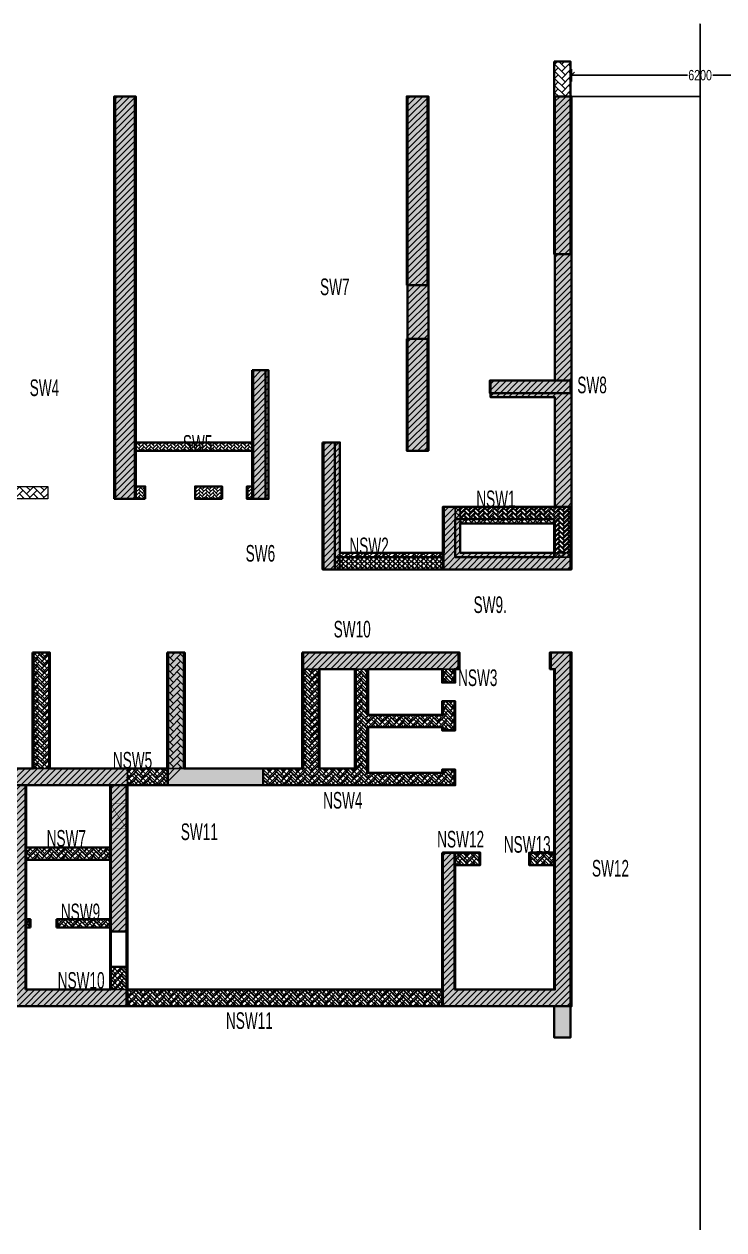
# Model space of a CAD drawing. Header units: millimetres. Extents: x 8 to 196387, y 9 to 58792.
# Drawn here: x 151836 to 168701, y 3698 to 32754 of the extents above; entities that cross this region are included whole.
import ezdxf

# ---------------------------------------------------------------- set-up
doc = ezdxf.new("R2010")
doc.units = ezdxf.units.MM
doc.layers.add('changes', color=7, linetype='Continuous')
doc.layers.add('S-CUTOUT', color=1, linetype='Continuous')
for name, color, linetype, lineweight in [('S-BEAM', 7, 'Continuous', 18), ('S-BEAM-IDEN', 2, 'Continuous', 9), ('S-COL HATCH', 9, 'Continuous', 0), ('S-COLS', 5, 'Continuous', 35)]:
    doc.layers.add(name, color=color, linetype=linetype, lineweight=lineweight)
doc.styles.add('SOBHA', font='swisscl.ttf')
doc.styles.add('Swis721 LtCn BT', font='swisscl.ttf', dxfattribs={"width": 0.9, "height": 233.355162})
doc.dimstyles.new('S-100', dxfattribs={"dimscale": 100, "dimtxt": 2.5, "dimasz": 1.5, "dimexe": 1.5, "dimexo": 1.5, "dimgap": 0.1, "dimtad": 0, "dimdec": 0, "dimrnd": 0.0005, "dimzin": 0, "dimdsep": 46, "dimtxsty": 'SOBHA', "dimblk": 'OBLIQUE', "dimcen": 0.09, "dimclrd": 8, "dimclre": 8, "dimclrt": 6, "dimadec": 0, "dimazin": 0, "dimtfac": 1, "dimtdec": 0, "dimtofl": 0, "dimtmove": 0, "dimatfit": 3, "dimfxl": 1.5, "dimfxlon": 1, "dimtolj": 1, "dimtzin": 0, "dimlwd": -1, "dimlwe": -1, "dimarcsym": 0})
pattern_1 = [(45, (-31699446.87, 20890861.25), (-75.1300955, 75.1300955), [])]
pattern_2 = [(45, (-31794446.86, 20734809.75), (0, 169.7056275), [360, -120]), (135, (-31794362, 20734894.6), (1e-14, 169.7056275), [360, -120])]
pattern_3 = [(45, (-31802317.5, 20729084.55), (0, 169.7056275), [360, -120]), (135, (-31802232.65, 20729169.4), (1e-14, 169.7056275), [360, -120])]
pattern_4 = [(45, (-31802317.5, 20729084.55), (0, 113.13708499), [240, -80]), (135, (-31802260.93, 20729141.12), (9e-15, 113.13708499), [240, -80])]
pattern_5 = [(45, (-31652943.36, 20743897.65), (0, 169.7056275), [360, -120]), (135, (-31652858.51, 20743982.5), (1e-14, 169.7056275), [360, -120])]

# ---------------------------------------------------------------- blocks, each defined once
blk = doc.blocks.new('A$Cd226b1b4')
at = {"layer": 'S-COL HATCH', "transparency": 33554687}
h = blk.add_hatch(dxfattribs=at)
h.set_pattern_fill('ANSI31', color=256, scale=850)
h.set_pattern_definition(pattern_1)
h.paths.add_polyline_path([(12525, 12225), (13025, 12225), (13025, 21925), (12525, 21925)])
h = blk.add_hatch(dxfattribs=at)
h.set_pattern_fill('ANSI31', color=256, scale=850)
h.set_pattern_definition(pattern_1)
h.paths.add_polyline_path([(19575, 13385), (20075, 13385), (20075, 21925), (19575, 21925)])
h = blk.add_hatch(dxfattribs=at)
h.set_pattern_fill('ANSI31', color=256, scale=850)
h.set_pattern_definition(pattern_1)
h.paths.add_polyline_path([(23525, 21925), (23125, 21925), (23125, 15075), (21575, 15075), (21575, 14675), (23125, 14675), (23125, 12035), (23525, 12035)])
h = blk.add_hatch(dxfattribs=at)
h.set_pattern_fill('ANSI31', color=256, scale=850)
h.set_pattern_definition(pattern_1)
h.paths.add_polyline_path([(15825, 12225), (16225, 12225), (16225, 15325), (15825, 15325)])
h = blk.add_hatch(dxfattribs=at)
h.set_pattern_fill('ANSI31', color=256, scale=850)
h.set_pattern_definition(pattern_1)
h.paths.add_polyline_path([(17945, 13585), (17545, 13585), (17545, 10525), (17945, 10525), (17945, 10925)])
h = blk.add_hatch(dxfattribs=at)
h.set_pattern_fill('ANSI31', color=256, scale=850)
h.set_pattern_definition(pattern_1)
h.paths.add_polyline_path([(23525, 10525), (23525, 10925), (23125, 10925), (20845, 10925), (20845, 11635), (20845, 12035), (20445, 12035), (20445, 10925), (20445, 10525)])
h = blk.add_hatch(dxfattribs=at)
h.set_pattern_fill('ANSI31', color=256, scale=850)
h.set_pattern_definition([(45, (-31791544.17, 20890558.58), (-75.1300955, 75.1300955), [])])
h.paths.add_polyline_path([(20845, 11734), (23125, 11734), (23125, 11634), (20845, 11634)])
h = blk.add_hatch(dxfattribs=at)
h.set_pattern_fill('ANSI31', color=256, scale=850)
h.set_pattern_definition([(45, (-31794444.17, 20889749.36), (-75.1300955, 75.1300955), [])])
h.paths.add_polyline_path([(17945, 10925), (20445, 10925), (20445, 10824), (17945, 10824)])
h = blk.add_hatch(dxfattribs=at)
h.set_pattern_fill('ANSI31', color=256, scale=850)
h.set_pattern_definition(pattern_1)
h.paths.add_polyline_path([(12825, 5325), (12825, 5725), (7871, 5725), (7871, 8525), (7471, 8525), (7471, 5325)])
at = {"layer": 'S-COL HATCH'}
h = blk.add_hatch(dxfattribs=at)
h.set_pattern_fill('AR-HBONE', color=256, scale=30)
h.set_pattern_definition(pattern_2)
h.paths.add_polyline_path([(10555, 5725), (10955, 5725), (10955, 8525), (10555, 8525)])
h = blk.add_hatch(dxfattribs=at)
h.set_pattern_fill('AR-HBONE', color=256, scale=30)
h.set_pattern_definition(pattern_2)
h.paths.add_polyline_path([(13805, 8525), (14205, 8525), (14205, 5725), (13805, 5725)])
at = {"layer": 'S-COL HATCH', "transparency": 33554687}
h = blk.add_hatch(dxfattribs=at)
h.set_pattern_fill('ANSI31', color=256, scale=850)
h.set_pattern_definition(pattern_1)
h.paths.add_polyline_path([(17055, 8525), (20825, 8525), (20825, 8125), (17055, 8125)])
h = blk.add_hatch(dxfattribs=at)
h.set_pattern_fill('ANSI31', color=256, scale=850)
h.set_pattern_definition(pattern_1)
h.paths.add_polyline_path([(20725, 3700), (20425, 3700), (20425, 400), (20425, 0), (23125, 0), (23525, 0), (23525, 400), (23525, 400), (23525, 8525), (23025, 8525), (23025, 8125), (23125, 8125), (23125, 400), (23125, 400), (20725, 400), (20725, 400)])
at = {"layer": 'S-COL HATCH'}
h = blk.add_hatch(dxfattribs=at)
h.set_pattern_fill('AR-HBONE', color=256, scale=30)
h.set_pattern_definition(pattern_2)
h.paths.add_polyline_path([(18325, 8125), (18625, 8125), (18625, 7025), (20425, 7025), (20425, 7350), (20725, 7350), (20725, 6648), (20425, 6648), (20425, 6725), (18625, 6725), (18625, 5625), (20425, 5625), (20425, 5703), (20725, 5703), (20725, 5325), (16105, 5325), (16105, 5725), (18325, 5725)])
h = blk.add_hatch(dxfattribs=at)
h.set_pattern_fill('AR-HBONE', color=256, scale=30)
h.set_pattern_definition(pattern_2)
h.paths.add_polyline_path([(17055, 5725), (17455, 5725), (17455, 8125), (17055, 8125)])
h = blk.add_hatch(dxfattribs=at)
h.set_pattern_fill('AR-HBONE', color=256, scale=30)
h.set_pattern_definition(pattern_2)
h.paths.add_polyline_path([(20425, 8125), (20725, 8125), (20725, 7800), (20425, 7800)])
h = blk.add_hatch(dxfattribs=at)
h.set_pattern_fill('AR-HBONE', color=256, scale=30)
h.set_pattern_definition(pattern_2)
h.paths.add_polyline_path([(13805, 5725), (12825, 5725), (12825, 5325), (13805, 5325)])
at = {"layer": 'S-COL HATCH', "transparency": 33554687}
h = blk.add_hatch(dxfattribs=at)
h.set_pattern_fill('ANSI31', color=256, scale=850)
h.set_pattern_definition(pattern_1)
edge = h.paths.add_edge_path()
edge.add_line((13805, 5325), (13805, 5725))
edge.add_line((13805, 5725), (14205, 5725))
h = blk.add_hatch(dxfattribs=at)
h.set_pattern_fill('ANSI31', color=256, scale=850)
h.set_pattern_definition(pattern_1)
h.paths.add_polyline_path([(10385, 5325), (10085, 5325), (10085, 0), (10385, 0), (12825, 0), (12825, 400), (10385, 400), (10385, 2100), (10385, 2100), (10385, 2100)])
h = blk.add_hatch(dxfattribs=at)
h.set_pattern_fill('ANSI31', color=256, scale=850)
h.set_pattern_definition(pattern_1)
h.paths.add_polyline_path([(12825, 5325), (12425, 5325), (12425, 5325), (12425, 3825), (12425, 3825), (12425, 3525), (12425, 1800), (12825, 1800)])
at = {"layer": 'S-COL HATCH'}
h = blk.add_hatch(dxfattribs=at)
h.set_pattern_fill('AR-HBONE', color=256, scale=30)
h.set_pattern_definition(pattern_2)
h.paths.add_polyline_path([(12425, 3825), (10385, 3825), (10385, 3525), (12425, 3525)])
h = blk.add_hatch(dxfattribs=at)
h.set_pattern_fill('AR-HBONE', color=256, scale=30)
h.set_pattern_definition([(45, (-31794446.86, 20682880.75), (0, 169.7056275), [360, -120]), (135, (-31794362, 20682965.6), (1e-14, 169.7056275), [360, -120])])
h.paths.add_polyline_path([(21325, 3400), (21325, 3700), (20725, 3700), (20725, 3400)])
h.paths.add_polyline_path([(23125, 3400), (23125, 3700), (22525, 3700), (22525, 3400)])
h = blk.add_hatch(dxfattribs=at)
h.set_pattern_fill('AR-HBONE', color=256, scale=30)
h.set_pattern_definition(pattern_2)
h.paths.add_polyline_path([(10485, 2100), (10385, 2100), (10385, 1900), (10485, 1900)])
h = blk.add_hatch(dxfattribs=at)
h.set_pattern_fill('AR-HBONE', color=256, scale=30)
h.set_pattern_definition(pattern_2)
h.paths.add_polyline_path([(11135, 2100), (11135, 1900), (12425, 1900), (12425, 2100)])
h = blk.add_hatch(dxfattribs=at)
h.set_pattern_fill('AR-HBONE', color=256, scale=30)
h.set_pattern_definition(pattern_2)
h.paths.add_polyline_path([(12825, 950), (12425, 950), (12425, 400), (12825, 400)])
h = blk.add_hatch(dxfattribs=at)
h.set_pattern_fill('AR-HBONE', color=256, scale=30)
h.set_pattern_definition(pattern_2)
h.paths.add_polyline_path([(12825, 400), (20425, 400), (20425, 0), (12825, 0)])
at = {"layer": 'changes'}
for p, q in [((20845, 11635), (20845, 12035)), ((23125, 12035), (23525, 12035)), ((17945, 10925), (17945, 10525)), ((20445, 10925), (20445, 10525)), ((23125, 10925), (23525, 10925))]:
    blk.add_line(p, q, dxfattribs=at)
at = {"layer": 'changes', "elevation": 0}
for points in [[(13805, 5325), (13805, 5725), (14205, 5725)], [(16105, 5725), (16105, 5325)]]:
    blk.add_lwpolyline(points, dxfattribs=at)
at = {"layer": 'S-COLS'}
for p, q in [((20425, 3700), (20425, 400)), ((20725, 3700), (20725, 400)), ((12425, 1800), (12825, 1800)), ((12425, 950), (12825, 950)), ((20425, 400), (20425, 0))]:
    blk.add_line(p, q, dxfattribs=at)
at = {"layer": 'S-COLS', "elevation": 0}
for points in [[(12525, 12225), (13025, 12225), (13025, 21925), (12525, 21925)], [(19575, 13385), (20075, 13385), (20075, 21925), (19575, 21925)], [(15825, 15325), (16225, 15325), (16225, 12225), (15825, 12225)], [(23125, 11635), (20845, 11635), (20845, 10925), (23125, 10925)], [(17455, 5725), (18325, 5725), (18325, 8125), (17455, 8125)], [(12425, 3825), (10385, 3825), (10385, 3525), (12425, 3525)]]:
    blk.add_lwpolyline(points, close=True, dxfattribs=at)
for points in [[(23525, 10525), (23525, 21925), (23125, 21925), (23125, 15075), (21575, 15075), (21575, 14675), (23125, 14675), (23125, 12035), (20445, 12035), (20445, 10925), (17945, 10925), (17945, 13585), (17545, 13585), (17545, 10525), (23525, 10525)], [(17055, 8525), (20825, 8525), (20825, 8125), (20725, 8125), (20725, 7800), (20425, 7800), (20425, 8125), (19525, 8125), (18625, 8125), (18625, 7025), (20425, 7025), (20425, 7350), (20725, 7350), (20725, 6648), (20425, 6648), (20425, 6725), (18625, 6725), (18625, 5625), (19525, 5625), (20425, 5625), (20425, 5703), (20725, 5703), (20725, 5325), (18625, 5325), (18625, 5325), (7471, 5325)], [(7871, 5725), (10555, 5725), (10555, 8525)], [(10555, 8525), (10955, 8525)], [(10955, 8525), (10955, 5725), (13805, 5725), (13805, 8525)], [(13805, 8525), (14205, 8525)], [(14205, 8525), (14205, 5725), (17055, 5725), (17055, 8525)], [(23525, 400), (23525, 8525), (23025, 8525), (23025, 8125), (23125, 8125), (23125, 400), (20725, 400)], [(10085, 5325), (10085, 0), (10385, 0)], [(10385, 400), (10385, 5325)], [(12425, 5325), (12425, 400)], [(12425, 0), (12825, 0), (12825, 5325)], [(20725, 3400), (21325, 3400), (21325, 3700), (20425, 3700)], [(23125, 3400), (22525, 3400), (22525, 3700), (23125, 3700)], [(10485, 2100), (10385, 2100)], [(10485, 1900), (10485, 2100)], [(11135, 2100), (11135, 1900)], [(12425, 2100), (11135, 2100)], [(10385, 1900), (10485, 1900)], [(11135, 1900), (12425, 1900)], [(12425, 400), (10385, 400)], [(20425, 400), (12825, 400), (12825, 0), (23125, 0)], [(23125, 0), (23125, 0), (23525, 0), (23525, 400)], [(10385, 0), (12425, 0)]]:
    blk.add_lwpolyline(points, dxfattribs=at)
blk = doc.blocks.new('A$Cbe320e20')
at = {"layer": 'S-COL HATCH'}
h = blk.add_hatch(dxfattribs=at)
h.set_pattern_fill('AR-HBONE', color=256, scale=30)
h.set_pattern_definition(pattern_3)
h.paths.add_polyline_path([(15654, 17040), (15254, 17040), (15254, 16206), (15254, 16206), (15654, 16206)])
at = {"layer": 'S-COL HATCH', "transparency": 33554687}
h = blk.add_hatch(color=256, dxfattribs=at)
h.dxf.hatch_style = 1
h.paths.add_polyline_path([(4654, 6500), (5154, 6500), (5154, 16200), (4654, 16200)])
h = blk.add_hatch(color=256, dxfattribs=at)
h.dxf.hatch_style = 1
h.paths.add_polyline_path([(11704, 11650), (12204, 11650), (12204, 16200), (11704, 16200)])
h = blk.add_hatch(color=256, dxfattribs=at)
h.dxf.hatch_style = 1
h.paths.add_polyline_path([(15254, 16206), (15654, 16206), (15654, 12400), (15254, 12400)])
h = blk.add_hatch(color=256, dxfattribs=at)
h.dxf.hatch_style = 1
h.paths.add_polyline_path([(12204, 10360), (11704, 10360), (11704, 7660), (12204, 7660)])
h = blk.add_hatch(color=256, dxfattribs=at)
h.dxf.hatch_style = 1
h.paths.add_polyline_path([(8304, 6500), (8304, 9600), (8004, 9600), (8004, 6500)])
h = blk.add_hatch(color=256, dxfattribs=at)
h.dxf.hatch_style = 1
h.paths.add_polyline_path([(15654, 9350), (13704, 9350), (13704, 9050), (15654, 9050)])
at = {"layer": 'S-COL HATCH'}
h = blk.add_hatch(dxfattribs=at)
h.set_pattern_fill('AR-HBONE', color=256, scale=15)
h.set_pattern_definition([(45, (-31365336.03, 20949949.553), (0, 84.85281374), [180, -60]), (135, (-31365293.6, 20949991.98), (7e-15, 84.85281374), [180, -60])])
h.paths.add_polyline_path([(5154, 7860), (5154, 7660), (8004, 7660), (8004, 7860)])
at = {"layer": 'S-COL HATCH', "transparency": 33554687}
h = blk.add_hatch(color=256, dxfattribs=at)
h.dxf.hatch_style = 1
h.paths.add_polyline_path([(9974, 7860), (9674, 7860), (9674, 4800), (9974, 4800), (9974, 5100)])
at = {"layer": 'S-COL HATCH'}
h = blk.add_hatch(dxfattribs=at)
h.set_pattern_fill('AR-HBONE', color=256, scale=30)
h.set_pattern_definition(pattern_3)
h.paths.add_polyline_path([(2004, 6800), (2004, 6500), (3054, 6500), (3054, 6800)])
h = blk.add_hatch(dxfattribs=at)
h.set_pattern_fill('AR-HBONE', color=256, scale=15)
h.set_pattern_definition([(45, (-31367286.02, 20948789.55), (0, 84.85281374), [180, -60]), (135, (-31367243.596, 20948831.98), (7e-15, 84.85281374), [180, -60])])
h.paths.add_polyline_path([(5154, 6800), (5154, 6500), (5404, 6500), (5404, 6800)])
h = blk.add_hatch(dxfattribs=at)
h.set_pattern_fill('AR-HBONE', color=256, scale=15)
h.set_pattern_definition([(45, (-31365336.03, 20948789.553), (0, 84.85281374), [180, -60]), (135, (-31365293.6, 20948831.98), (7e-15, 84.85281374), [180, -60])])
h.paths.add_polyline_path([(6604, 6800), (6604, 6500), (7254, 6500), (7254, 6800)])
h = blk.add_hatch(dxfattribs=at)
h.set_pattern_fill('AR-HBONE', color=256, scale=15)
h.set_pattern_definition([(45, (-31364586.025, 20948789.55), (0, 84.85281374), [180, -60]), (135, (-31364543.6, 20948831.98), (7e-15, 84.85281374), [180, -60])])
h.paths.add_polyline_path([(7854, 6800), (7854, 6500), (8004, 6500), (8004, 6800)])
at = {"layer": 'S-COL HATCH', "transparency": 33554687}
h = blk.add_hatch(color=256, dxfattribs=at)
h.dxf.hatch_style = 1
h.paths.add_polyline_path([(12574, 6310), (12874, 6310), (12874, 5100), (15654, 5100), (15654, 4800), (12574, 4800)])
at = {"layer": 'S-COL HATCH'}
h = blk.add_hatch(dxfattribs=at)
h.set_pattern_fill('AR-HBONE', color=256, scale=20)
h.set_pattern_definition(pattern_4)
h.paths.add_polyline_path([(15254, 6010), (15254, 5100), (15254, 5100), (15254, 5100), (15654, 5100), (15654, 6310), (12874, 6310), (12874, 6010), (12874, 6010)])
h = blk.add_hatch(dxfattribs=at)
h.set_pattern_fill('AR-HBONE', color=256, scale=20)
h.set_pattern_definition(pattern_4)
h.paths.add_polyline_path([(12574, 5100), (9974, 5100), (9974, 4800), (12574, 4800)])
at = {"layer": 'S-COL HATCH', "transparency": 33554687}
h = blk.add_hatch(color=256, dxfattribs=at)
h.dxf.hatch_style = 1
h.paths.add_polyline_path([(4954, -400), (4954, 0), (0, 0), (0, 2800), (-400, 2800), (-400, -400)])
at = {"layer": 'S-COL HATCH'}
h = blk.add_hatch(dxfattribs=at)
h.set_pattern_fill('AR-HBONE', color=256, scale=30)
h.set_pattern_definition(pattern_3)
h.paths.add_polyline_path([(2684, 0), (3084, 0), (3084, 2800), (2684, 2800)])
at = {"layer": 'S-COL HATCH', "transparency": 33554687}
h = blk.add_hatch(color=256, dxfattribs=at)
h.dxf.hatch_style = 1
h.paths.add_polyline_path([(5934, 2800), (6334, 2800), (6334, 0), (5934, 0)])
h = blk.add_hatch(color=256, dxfattribs=at)
h.dxf.hatch_style = 1
h.paths.add_polyline_path([(9184, 2800), (12954, 2800), (12954, 2400), (9184, 2400)])
h = blk.add_hatch(color=256, dxfattribs=at)
h.dxf.hatch_style = 1
h.paths.add_polyline_path([(12854, -2025), (12554, -2025), (12554, -5325), (12554, -5725), (15254, -5725), (15254, -6475), (15654, -6475), (15654, -5325), (15654, -5325), (15654, 2800), (15154, 2800), (15154, 2400), (15254, 2400), (15254, -5325), (15254, -5325), (12854, -5325), (12854, -5325)])
at = {"layer": 'S-COL HATCH'}
h = blk.add_hatch(dxfattribs=at)
h.set_pattern_fill('AR-HBONE', color=256, scale=30)
h.set_pattern_definition(pattern_3)
h.paths.add_polyline_path([(10454, 2400), (10754, 2400), (10754, 1300), (12554, 1300), (12554, 1625), (12854, 1625), (12854, 922), (12554, 922), (12554, 1000), (10754, 1000), (10754, -100), (12554, -100), (12554, -23), (12854, -23), (12854, -400), (8234, -400), (8234, 0), (10454, 0)])
h = blk.add_hatch(dxfattribs=at)
h.set_pattern_fill('AR-HBONE', color=256, scale=30)
h.set_pattern_definition(pattern_3)
h.paths.add_polyline_path([(9184, 0), (9584, 0), (9584, 2400), (9184, 2400)])
h = blk.add_hatch(dxfattribs=at)
h.set_pattern_fill('AR-HBONE', color=256, scale=30)
h.set_pattern_definition(pattern_3)
h.paths.add_polyline_path([(12554, 2400), (12854, 2400), (12854, 2075), (12554, 2075)])
h = blk.add_hatch(dxfattribs=at)
h.set_pattern_fill('AR-HBONE', color=256, scale=30)
h.set_pattern_definition(pattern_3)
h.paths.add_polyline_path([(5934, 0), (4954, 0), (4954, -400), (5934, -400)])
at = {"layer": 'S-COL HATCH', "transparency": 33554687}
h = blk.add_hatch(color=256, dxfattribs=at)
h.dxf.hatch_style = 1
h.paths.add_polyline_path([(5934, 0), (8234, 0), (8234, -400), (5934, -400)])
h = blk.add_hatch(color=256, dxfattribs=at)
h.dxf.hatch_style = 1
h.paths.add_polyline_path([(2514, -400), (2214, -400), (2214, -5725), (2514, -5725), (4954, -5725), (4954, -5325), (2514, -5325), (2514, -3625), (2514, -3625), (2514, -3625)])
h = blk.add_hatch(color=256, dxfattribs=at)
h.dxf.hatch_style = 1
h.paths.add_polyline_path([(4954, -400), (4554, -400), (4554, -400), (4554, -1900), (4554, -1900), (4554, -2200), (4554, -3925), (4954, -3925)])
at = {"layer": 'S-COL HATCH'}
h = blk.add_hatch(dxfattribs=at)
h.set_pattern_fill('AR-HBONE', color=256, scale=30)
h.set_pattern_definition(pattern_3)
h.paths.add_polyline_path([(2514, -1900), (2514, -2200), (4554, -2200), (4554, -1900)])
h = blk.add_hatch(dxfattribs=at)
h.set_pattern_fill('AR-HBONE', color=256, scale=30)
h.set_pattern_definition([(45, (-31802317.5, 20677155.55), (0, 169.7056275), [360, -120]), (135, (-31802232.65, 20677240.4), (1e-14, 169.7056275), [360, -120])])
h.paths.add_polyline_path([(13454, -2025), (12854, -2025), (12854, -2325), (13454, -2325)])
h.paths.add_polyline_path([(15254, -2025), (14654, -2025), (14654, -2325), (15254, -2325)])
h = blk.add_hatch(dxfattribs=at)
h.set_pattern_fill('AR-HBONE', color=256, scale=30)
h.set_pattern_definition(pattern_3)
h.paths.add_polyline_path([(2614, -3625), (2514, -3625), (2514, -3825), (2614, -3825)])
h = blk.add_hatch(dxfattribs=at)
h.set_pattern_fill('AR-HBONE', color=256, scale=30)
h.set_pattern_definition(pattern_3)
h.paths.add_polyline_path([(3264, -3625), (3264, -3825), (4554, -3825), (4554, -3625)])
h = blk.add_hatch(dxfattribs=at)
h.set_pattern_fill('AR-HBONE', color=256, scale=30)
h.set_pattern_definition(pattern_3)
h.paths.add_polyline_path([(4954, -4775), (4554, -4775), (4554, -5325), (4954, -5325)])
h = blk.add_hatch(dxfattribs=at)
h.set_pattern_fill('AR-HBONE', color=256, scale=30)
h.set_pattern_definition(pattern_3)
h.paths.add_polyline_path([(4954, -5325), (12554, -5325), (12554, -5725), (4954, -5725)])
at = {"layer": 'changes'}
for p, q in [((15254, 16206), (15654, 16206)), ((15654, 5100), (15654, 4800))]:
    blk.add_line(p, q, dxfattribs=at)
for points in [[(12574, 6310), (12874, 6310), (12874, 5100), (15654, 5100), (15654, 4800), (12574, 4800)], [(5934, 0), (8234, 0), (8234, -400), (5934, -400)]]:
    blk.add_lwpolyline(points, close=True, dxfattribs=at)
at = {"layer": 'S-BEAM', "color": 5, "elevation": 0}
blk.add_lwpolyline([(2004, 6800), (3054, 6800), (3054, 6500), (2004, 6500)], close=True, dxfattribs=at)
at = {"layer": 'S-COL HATCH'}
blk.add_line((12874, 6010), (12874, 6310), dxfattribs=at)
at = {"layer": 'S-COLS'}
for p, q in [((9974, 5100), (9974, 4800)), ((12554, -2025), (12554, -5325)), ((12854, -2025), (12854, -5325)), ((4554, -3925), (4954, -3925)), ((4554, -4775), (4954, -4775)), ((12554, -5325), (12554, -5725))]:
    blk.add_line(p, q, dxfattribs=at)
for points in [[(15254, 17040), (15654, 17040), (15654, 12400), (15254, 12400)], [(11704, 11650), (12204, 11650), (12204, 16200), (11704, 16200)], [(11704, 10360), (11704, 7660), (12204, 7660), (12204, 10360)], [(15654, 9350), (13704, 9350), (13704, 9050), (15654, 9050)], [(9674, 7860), (9674, 4800), (15654, 4800), (15654, 6310), (12574, 6310), (12574, 5100), (9974, 5100), (9974, 7860), (9674, 7860)], [(15254, 6010), (12874, 6010), (12874, 5100), (15254, 5100)], [(9584, 0), (10454, 0), (10454, 2400), (9584, 2400)], [(4554, -1900), (2514, -1900), (2514, -2200), (4554, -2200)]]:
    blk.add_lwpolyline(points, close=True, dxfattribs=at)
at = {"layer": 'S-COLS', "elevation": 0}
for points in [[(4654, 6500), (5154, 6500), (5154, 16200), (4654, 16200)], [(8004, 9600), (8304, 9600), (8304, 6500), (8004, 6500)], [(8004, 7660), (5154, 7660), (5154, 7860), (8004, 7860)], [(5404, 6500), (5154, 6500), (5154, 6800), (5404, 6800)], [(7254, 6500), (6604, 6500), (6604, 6800), (7254, 6800)], [(8004, 6500), (7854, 6500), (7854, 6800), (8004, 6800)]]:
    blk.add_lwpolyline(points, close=True, dxfattribs=at)
at = {"layer": 'S-COLS'}
for points in [[(9184, 2800), (12954, 2800), (12954, 2400), (12854, 2400), (12854, 2075), (12554, 2075), (12554, 2400), (11654, 2400), (10754, 2400), (10754, 1300), (12554, 1300), (12554, 1625), (12854, 1625), (12854, 922), (12554, 922), (12554, 1000), (10754, 1000), (10754, -100), (11654, -100), (12554, -100), (12554, -23), (12854, -23), (12854, -400), (10754, -400), (10754, -400), (-400, -400)], [(0, 0), (2684, 0), (2684, 2800)], [(2684, 2800), (3084, 2800)], [(3084, 2800), (3084, 0), (5934, 0), (5934, 2800)], [(5934, 2800), (6334, 2800)], [(6334, 2800), (6334, 0), (9184, 0), (9184, 2800)], [(15654, -5325), (15654, 2800), (15154, 2800), (15154, 2400), (15254, 2400), (15254, -5325), (12854, -5325)], [(2214, -400), (2214, -5725), (2514, -5725)], [(2514, -5325), (2514, -400)], [(4554, -400), (4554, -5325)], [(4554, -5725), (4954, -5725), (4954, -400)], [(12854, -2325), (13454, -2325), (13454, -2025), (12554, -2025)], [(15254, -2325), (14654, -2325), (14654, -2025), (15254, -2025)], [(2614, -3625), (2514, -3625)], [(2614, -3825), (2614, -3625)], [(3264, -3625), (3264, -3825)], [(4554, -3625), (3264, -3625)], [(2514, -3825), (2614, -3825)], [(3264, -3825), (4554, -3825)], [(4554, -5325), (2514, -5325)], [(12554, -5325), (4954, -5325), (4954, -5725), (15254, -5725)], [(15254, -5725), (15254, -6475), (15654, -6475), (15654, -5325)], [(2514, -5725), (4554, -5725)]]:
    blk.add_lwpolyline(points, dxfattribs=at)
at = {"layer": 'S-CUTOUT', "const_width": 10}
blk.add_lwpolyline([(14729, 6310), (15329, 6310), (15329, 6010), (14729, 6010)], close=True, dxfattribs=at)
for points in [[(14729, 6310), (15329, 6010)], [(15329, 6310), (14729, 6010)]]:
    blk.add_lwpolyline(points, dxfattribs=at)
at = {"layer": 'S-CUTOUT', "const_width": 10, "elevation": 0}
blk.add_lwpolyline([(4954, -849), (4954, -1449), (4554, -1449), (4554, -849)], close=True, dxfattribs=at)
for points in [[(4954, -849), (4554, -1449)], [(4954, -1449), (4554, -849)]]:
    blk.add_lwpolyline(points, dxfattribs=at)
blk = doc.blocks.new('_OBLIQUE')
at = {"color": 0, "linetype": 'ByBlock'}
blk.add_line((-0.5, -0.5), (0.5, 0.5), dxfattribs=at)
blk = doc.blocks.new('*D17')
at = {"layer": 'changes', "color": 8, "transparency": 16777216}
for p, q in [((165028, 31372), (165028, 31672)), ((171228, 31372), (171228, 31672)), ((165028, 31522), (167821, 31522)), ((171228, 31522), (168436, 31522))]:
    blk.add_line(p, q, dxfattribs=at)
at = {"layer": 'changes', "color": 8, "transparency": 16777216, "xscale": 150, "yscale": 150, "zscale": 150, "rotation": 180}
blk.add_blockref('_OBLIQUE', (165028, 31522), dxfattribs=at)
at = {"layer": 'changes', "color": 8, "transparency": 16777216, "xscale": 150, "yscale": 150, "zscale": 150}
blk.add_blockref('_OBLIQUE', (171228, 31522), dxfattribs=at)
at = {"layer": 'changes', "color": 6, "transparency": 16777216, "insert": (168128, 31522), "char_height": 250, "attachment_point": 5, "style": 'SOBHA'}
blk.add_mtext('\\A1;6200', dxfattribs=at)

msp = doc.modelspace()

# ---------------------------------------------------------------- hatches: boundary and pattern name
at = {"layer": 'S-COL HATCH', "true_color": 0xed1f24, "transparency": 33554687}
h = msp.add_hatch(color=240, dxfattribs=at)
h.dxf.hatch_style = 1
h.paths.add_polyline_path([(154028.5, 21313.1), (154528.5, 21313.1), (154528.5, 31013.1), (154028.5, 31013.1)])
h = msp.add_hatch(color=240, dxfattribs=at)
h.dxf.hatch_style = 1
h.paths.add_polyline_path([(161078.5, 22473.1), (161578.5, 22473.1), (161578.5, 31013.1), (161078.5, 31013.1)])
h = msp.add_hatch(color=240, dxfattribs=at)
h.dxf.hatch_style = 1
h.paths.add_polyline_path([(165028.5, 31013.1), (164628.5, 31013.1), (164628.5, 24163.1), (163078.5, 24163.1), (163078.5, 23763.1), (164628.5, 23763.1), (164628.5, 21123.1), (165028.5, 21123.1)])
h = msp.add_hatch(color=240, dxfattribs=at)
h.dxf.hatch_style = 1
h.paths.add_polyline_path([(157328.5, 21313.1), (157728.5, 21313.1), (157728.5, 24413.1), (157328.5, 24413.1)])
h = msp.add_hatch(color=240, dxfattribs=at)
h.dxf.hatch_style = 1
h.paths.add_polyline_path([(159448.5, 22673.1), (159048.5, 22673.1), (159048.5, 19613.1), (159448.5, 19613.1), (159448.5, 20013.1)])
h = msp.add_hatch(color=240, dxfattribs=at)
h.dxf.hatch_style = 1
h.paths.add_polyline_path([(165028.5, 19613.1), (165028.5, 20013.1), (164628.5, 20013.1), (162348.5, 20013.1), (162348.5, 20723.1), (162348.5, 21123.1), (161948.5, 21123.1), (161948.5, 20013.1), (161948.5, 19613.1)])
at = {"layer": 'S-COL HATCH', "true_color": 0xed1f24}
h = msp.add_hatch(dxfattribs=at)
h.set_pattern_fill('AR-HBONE', color=240, scale=20)
h.set_pattern_definition([(45, (-31652943.36, 20743897.65), (0, 113.13708499), [240, -80]), (135, (-31652886.795, 20743954.22), (9e-15, 113.13708499), [240, -80])])
h.paths.add_polyline_path([(164628.5, 20723.1), (164628.5, 20030.4), (164628.5, 20030.4), (164628.5, 20013.1), (165028.5, 20013.1), (165028.5, 21123.1), (162348.5, 21123.1), (162348.5, 20823.1), (162348.5, 20723.1)])
h = msp.add_hatch(dxfattribs=at)
h.set_pattern_fill('AR-HBONE', color=240, scale=20)
h.set_pattern_definition([(45, (-31824599.69, 21030505.31), (0, 113.13708499), [240, -80]), (135, (-31824543.12, 21030561.88), (9e-15, 113.13708499), [240, -80])])
h.paths.add_polyline_path([(161948.5, 19613.1), (161948.5, 20013.1), (159448.5, 20013.1), (159448.5, 19613.1)])
at = {"layer": 'S-COL HATCH', "true_color": 0xed1f24, "transparency": 33554687}
h = msp.add_hatch(color=240, dxfattribs=at)
h.dxf.hatch_style = 1
h.paths.add_polyline_path([(154328.5, 14413.1), (154328.5, 14813.1), (149374.1, 14813.1), (149374.1, 17613.1), (148974.1, 17613.1), (148974.1, 14413.1)])
at = {"layer": 'S-COL HATCH', "true_color": 0xed1f24}
h = msp.add_hatch(dxfattribs=at)
h.set_pattern_fill('AR-HBONE', color=240, scale=30)
h.set_pattern_definition(pattern_5)
h.paths.add_polyline_path([(152058.5, 14813.1), (152458.5, 14813.1), (152458.5, 17613.1), (152058.5, 17613.1)])
at = {"layer": 'S-COL HATCH', "true_color": 0xed1f24, "transparency": 33554687}
h = msp.add_hatch(color=240, dxfattribs=at)
h.dxf.hatch_style = 1
h.paths.add_polyline_path([(155308.5, 17613.1), (155708.5, 17613.1), (155708.5, 14813.1), (155308.5, 14813.1)])
h = msp.add_hatch(color=240, dxfattribs=at)
h.dxf.hatch_style = 1
h.paths.add_polyline_path([(158558.5, 17613.1), (162328.5, 17613.1), (162328.5, 17213.1), (158558.5, 17213.1)])
h = msp.add_hatch(color=240, dxfattribs=at)
h.dxf.hatch_style = 1
h.paths.add_polyline_path([(162228.5, 12787.9), (161928.5, 12787.9), (161928.5, 9487.9), (161928.5, 9087.9), (164628.5, 9087.9), (165028.5, 9087.9), (165028.5, 9487.9), (165028.5, 9487.9), (165028.5, 17613.1), (164528.5, 17613.1), (164528.5, 17213.1), (164628.5, 17213.1), (164628.5, 9487.9), (164628.5, 9487.9), (162228.5, 9487.9), (162228.5, 9487.9)])
at = {"layer": 'S-COL HATCH', "true_color": 0xed1f24}
h = msp.add_hatch(dxfattribs=at)
h.set_pattern_fill('AR-HBONE', color=240, scale=30)
h.set_pattern_definition(pattern_5)
h.paths.add_polyline_path([(159828.5, 17213.1), (160128.5, 17213.1), (160128.5, 16113.1), (161928.5, 16113.1), (161928.5, 16438.1), (162228.5, 16438.1), (162228.5, 15735.6), (161928.5, 15735.6), (161928.5, 15813.1), (160128.5, 15813.1), (160128.5, 14713.1), (161928.5, 14713.1), (161928.5, 14790.6), (162228.5, 14790.6), (162228.5, 14413.1), (157608.5, 14413.1), (157608.5, 14813.1), (159828.5, 14813.1)])
h = msp.add_hatch(dxfattribs=at)
h.set_pattern_fill('AR-HBONE', color=240, scale=30)
h.set_pattern_definition(pattern_5)
h.paths.add_polyline_path([(158558.5, 14813.1), (158958.5, 14813.1), (158958.5, 17213.1), (158558.5, 17213.1)])
h = msp.add_hatch(dxfattribs=at)
h.set_pattern_fill('AR-HBONE', color=240, scale=30)
h.set_pattern_definition(pattern_5)
h.paths.add_polyline_path([(161928.5, 17213.1), (162228.5, 17213.1), (162228.5, 16888.1), (161928.5, 16888.1)])
h = msp.add_hatch(dxfattribs=at)
h.set_pattern_fill('AR-HBONE', color=240, scale=30)
h.set_pattern_definition(pattern_5)
h.paths.add_polyline_path([(155308.5, 14813.1), (154328.5, 14813.1), (154328.5, 14413.1), (155308.5, 14413.1)])
at = {"layer": 'S-COL HATCH', "true_color": 0xed1f24, "transparency": 33554687}
h = msp.add_hatch(color=240, dxfattribs=at)
h.dxf.hatch_style = 1
h.paths.add_polyline_path([(155308.5, 14813.1), (157608.5, 14813.1), (157608.5, 14413.1), (155308.5, 14413.1)])
h = msp.add_hatch(color=240, dxfattribs=at)
h.dxf.hatch_style = 1
h.paths.add_polyline_path([(151888.5, 14413.1), (151588.6, 14413.1), (151588.6, 9087.9), (151888.6, 9087.9), (154328.5, 9087.9), (154328.5, 9487.9), (151888.5, 9487.9), (151888.5, 11187.9), (151888.5, 11187.9), (151888.5, 11187.9)])
h = msp.add_hatch(color=240, dxfattribs=at)
h.dxf.hatch_style = 1
h.paths.add_polyline_path([(154328.5, 14413.1), (153928.5, 14413.1), (153928.5, 14413.1), (153928.5, 12913.1), (153928.5, 12913.1), (153928.5, 12613.1), (153928.5, 10888.1), (154328.5, 10888.1)])
at = {"layer": 'S-COL HATCH', "true_color": 0xed1f24}
h = msp.add_hatch(dxfattribs=at)
h.set_pattern_fill('AR-HBONE', color=240, scale=30)
h.set_pattern_definition(pattern_5)
h.paths.add_polyline_path([(153928.5, 12913.1), (151888.5, 12913.1), (151888.5, 12613.1), (153928.5, 12613.1)])
h = msp.add_hatch(dxfattribs=at)
h.set_pattern_fill('AR-HBONE', color=240, scale=30)
h.set_pattern_definition([(45, (-31652943.36, 20691968.65), (0, 169.7056275), [360, -120]), (135, (-31652858.51, 20692053.5), (1e-14, 169.7056275), [360, -120])])
h.paths.add_polyline_path([(162828.5, 12487.9), (162828.5, 12787.9), (162228.5, 12787.9), (162228.5, 12487.9)])
h.paths.add_polyline_path([(164628.5, 12487.9), (164628.5, 12787.9), (164028.5, 12787.9), (164028.5, 12487.9)])
h = msp.add_hatch(dxfattribs=at)
h.set_pattern_fill('AR-HBONE', color=240, scale=30)
h.set_pattern_definition(pattern_5)
h.paths.add_polyline_path([(151988.5, 11187.9), (151888.5, 11187.9), (151888.5, 10987.9), (151988.5, 10987.9)])
h = msp.add_hatch(dxfattribs=at)
h.set_pattern_fill('AR-HBONE', color=240, scale=30)
h.set_pattern_definition(pattern_5)
h.paths.add_polyline_path([(152638.5, 11187.9), (152638.5, 10987.9), (153928.5, 10988), (153928.5, 11187.9)])
h = msp.add_hatch(dxfattribs=at)
h.set_pattern_fill('AR-HBONE', color=240, scale=30)
h.set_pattern_definition(pattern_5)
h.paths.add_polyline_path([(154328.5, 10037.9), (153928.5, 10037.9), (153928.5, 9487.9), (154328.5, 9487.9)])
h = msp.add_hatch(dxfattribs=at)
h.set_pattern_fill('AR-HBONE', color=240, scale=30)
h.set_pattern_definition(pattern_5)
h.paths.add_polyline_path([(154328.5, 9487.9), (161928.5, 9487.9), (161928.5, 9087.9), (154328.5, 9087.9)])

# ---------------------------------------------------------------- linework, layer by layer
at = {"layer": 'changes', "color": 240, "true_color": 0xed1f24}
for p, q in [((162348.5, 20723.1), (162348.5, 21123.1)), ((164628.5, 21123.1), (165028.5, 21123.1)), ((159448.5, 20013.1), (159448.5, 19613.1)), ((161948.5, 20013.1), (161948.5, 19613.1)), ((164628.5, 20013.1), (165028.5, 20013.1))]:
    msp.add_line(p, q, dxfattribs=at)
at = {"layer": 'changes', "color": 240, "true_color": 0xed1f24, "elevation": 0}
for points in [[(165028.5, 31013.1), (168128.5, 31013.1), (168128.5, 32753.7), (168128.5, 3697.9)], [(152458.5, 14813.1), (152458.5, 17613.1), (152058.5, 17613.1), (152058.5, 14813.1), (152458.5, 14813.1)], [(149374.1, 14813.1), (154328.4, 14813.1), (154328.5, 10888.1), (153928.5, 10888.1), (153928.5, 14413.1), (151888.5, 14413.1), (151888.6, 9487.9), (154328.5, 9487.9), (154328.5, 9087.9), (142703.5, 9087.9)], [(153928.5, 12913.1), (151888.5, 12913.1), (151888.5, 12613.1), (153928.5, 12613.1), (153928.5, 12913.1)]]:
    msp.add_lwpolyline(points, dxfattribs=at)
for points in [[(154028.5, 31013.1), (154528.5, 31013.1), (154528.5, 21313.1), (154028.5, 21313.1)], [(161078.5, 22473.1), (161078.5, 31013.1), (161578.5, 31013.1), (161578.5, 22473.1)], [(165028.5, 21123.1), (164628.5, 21123.1), (164628.5, 23763.1), (163078.5, 23763.1), (163078.5, 24163.1), (164628.5, 24163.1), (164628.5, 31013.1), (165028.5, 31013.1)], [(157328.5, 24413.1), (157728.5, 24413.1), (157728.5, 21313.1), (157328.5, 21313.1)], [(159048.5, 22673.1), (159448.5, 22673.1), (159448.5, 19613.1), (159048.5, 19613.1)], [(161948.5, 21123.1), (162348.5, 21123.1), (162348.5, 20013.1), (165028.5, 20013.1), (165028.5, 19613.1), (161948.5, 19613.1)], [(162348.5, 21123.1), (165028.5, 21123.1), (165028.5, 20013.1), (164628.5, 20013.1), (164628.5, 20723.1), (162348.5, 20723.1)], [(161948.5, 20013.1), (159448.5, 20013.1), (159448.5, 19613.1), (161948.5, 19613.1)], [(155308.5, 17613.1), (155708.5, 17613.1), (155708.5, 14813.1), (157608.5, 14813.1), (157608.5, 14413.1), (155308.5, 14413.1)], [(158558.5, 17613.1), (162328.5, 17613.1), (162328.5, 17213.1), (158558.5, 17213.1)], [(164528.5, 17213.1), (164528.5, 17613.1), (165028.5, 17613.1), (165028.5, 9087.9), (161928.5, 9087.9), (161928.5, 12787.9), (162228.5, 12787.9), (162228.5, 9487.9), (164628.5, 9487.9), (164628.5, 17213.1)], [(157608.5, 14813.1), (158558.5, 14813.1), (158558.5, 17213.1), (158958.5, 17213.1), (158958.5, 14813.1), (159828.5, 14813.1), (159828.5, 17213.1), (160128.5, 17213.1), (160128.5, 16113.1), (161928.5, 16113.1), (161928.5, 16438.1), (162228.5, 16438.1), (162228.5, 15735.6), (161928.5, 15735.6), (161928.5, 15813.1), (160128.5, 15813.1), (160128.5, 14713.1), (161928.5, 14713.1), (161928.5, 14790.6), (162228.5, 14790.6), (162228.5, 14413.1), (157608.5, 14413.1)], [(161928.5, 17213.1), (161928.5, 16888.1), (162228.5, 16888.1), (162228.5, 17213.1)], [(154328.4, 14813.1), (155308.5, 14813.1), (155308.5, 14413.1), (154328.5, 14413.1)], [(155308.5, 14813.1), (157608.5, 14813.1), (157608.5, 14413.1), (155308.5, 14413.1)], [(162828.5, 12487.9), (162228.5, 12487.9), (162228.5, 12787.9), (162828.5, 12787.9)], [(164028.5, 12787.9), (164628.5, 12787.9), (164628.5, 12487.9), (164028.5, 12487.9)], [(151888.5, 11187.9), (151988.5, 11187.9), (151988.5, 10987.9), (151888.5, 10987.9)], [(152638.5, 11187.9), (153928.5, 11187.9), (153928.5, 10988), (152638.5, 10988)], [(153928.5, 10037.9), (154328.5, 10037.9), (154328.5, 9487.9), (153928.5, 9487.9)], [(154328.5, 9487.9), (161928.5, 9487.9), (161928.5, 9087.9), (154328.5, 9087.9)]]:
    msp.add_lwpolyline(points, close=True, dxfattribs=at)
at = {"layer": 'S-COLS', "color": 240, "true_color": 0xed1f24}
for p, q in [((161928.5, 12787.9), (161928.5, 9487.9)), ((162228.5, 12787.9), (162228.5, 9487.9)), ((153928.5, 10888.1), (154328.5, 10888.1)), ((153928.5, 10037.9), (154328.5, 10037.9)), ((161928.5, 9487.9), (161928.5, 9087.9))]:
    msp.add_line(p, q, dxfattribs=at)
at = {"layer": 'S-COLS', "color": 240, "true_color": 0xed1f24, "elevation": 0}
for points in [[(154028.5, 21313.1), (154528.5, 21313.1), (154528.5, 31013.1), (154028.5, 31013.1)], [(161078.5, 22473.1), (161578.5, 22473.1), (161578.5, 31013.1), (161078.5, 31013.1)], [(157328.5, 24413.1), (157728.5, 24413.1), (157728.5, 21313.1), (157328.5, 21313.1)], [(164628.5, 20723.1), (162348.5, 20723.1), (162348.5, 20013.1), (164628.5, 20013.1)], [(158958.5, 14813.1), (159828.5, 14813.1), (159828.5, 17213.1), (158958.5, 17213.1)], [(153928.5, 12913.1), (151888.5, 12913.1), (151888.5, 12613.1), (153928.5, 12613.1)]]:
    msp.add_lwpolyline(points, close=True, dxfattribs=at)
for points in [[(165028.5, 19613.1), (165028.5, 31013.1), (164628.5, 31013.1), (164628.5, 24163.1), (163078.5, 24163.1), (163078.5, 23763.1), (164628.5, 23763.1), (164628.5, 21123.1), (161948.5, 21123.1), (161948.5, 20013.1), (159448.5, 20013.1), (159448.5, 22673.1), (159048.5, 22673.1), (159048.5, 19613.1), (165028.5, 19613.1)], [(158558.5, 17613.1), (162328.5, 17613.1), (162328.5, 17213.1), (162228.5, 17213.1), (162228.5, 16888.1), (161928.5, 16888.1), (161928.5, 17213.1), (161028.5, 17213.1), (160128.5, 17213.1), (160128.5, 16113.1), (161928.5, 16113.1), (161928.5, 16438.1), (162228.5, 16438.1), (162228.5, 15735.6), (161928.5, 15735.6), (161928.5, 15813.1), (160128.5, 15813.1), (160128.5, 14713.1), (161028.5, 14713.1), (161928.5, 14713.1), (161928.5, 14790.6), (162228.5, 14790.6), (162228.5, 14413.1), (160128.5, 14413.1), (160128.5, 14413.1), (148974.1, 14413.1)], [(149374.1, 14813.1), (152058.5, 14813.1), (152058.5, 17613.1)], [(152058.5, 17613.1), (152458.5, 17613.1)], [(152458.5, 17613.1), (152458.5, 14813.1), (155308.5, 14813.1), (155308.5, 17613.1)], [(155308.5, 17613.1), (155708.5, 17613.1)], [(155708.5, 17613.1), (155708.5, 14813.1), (158558.5, 14813.1), (158558.5, 17613.1)], [(165028.5, 9487.9), (165028.5, 17613.1), (164528.5, 17613.1), (164528.5, 17213.1), (164628.5, 17213.1), (164628.5, 9487.9), (162228.5, 9487.9)], [(151588.5, 14413.1), (151588.6, 9087.9), (151888.6, 9087.9)], [(151888.5, 9487.9), (151888.5, 14413.1)], [(153928.5, 14413.1), (153928.5, 9487.9)], [(153928.5, 9087.9), (154328.5, 9087.9), (154328.5, 14413.1)], [(162228.5, 12487.9), (162828.5, 12487.9), (162828.5, 12787.9), (161928.5, 12787.9)], [(164628.5, 12487.9), (164028.5, 12487.9), (164028.5, 12787.9), (164628.5, 12787.9)], [(151988.5, 11187.9), (151888.5, 11187.9)], [(151988.5, 10987.9), (151988.5, 11187.9)], [(152638.5, 11187.9), (152638.5, 10987.9)], [(153928.5, 11187.9), (152638.5, 11187.9)], [(151888.5, 10987.9), (151988.5, 10987.9)], [(152638.5, 10987.9), (153928.5, 10988)], [(153928.5, 9487.9), (151888.6, 9487.9)], [(161928.5, 9487.9), (154328.5, 9487.9), (154328.5, 9087.9), (164628.5, 9087.9)], [(164628.5, 9087.9), (164628.5, 9087.9), (165028.5, 9087.9), (165028.5, 9487.9)], [(151888.6, 9087.9), (153928.5, 9087.9)]]:
    msp.add_lwpolyline(points, dxfattribs=at)

# ---------------------------------------------------------------- block references
at = {"layer": 'changes'}
msp.add_blockref('A$Cd226b1b4', (141503.5, 9087.9), dxfattribs=at)
at = {"layer": 'S-COLS'}
msp.add_blockref('A$Cbe320e20', (149353.5, 14812.4), dxfattribs=at)

# ---------------------------------------------------------------- texts
at = {"layer": 'S-BEAM-IDEN', "color": 240, "true_color": 0xed1f24, "style": 'Swis721 LtCn BT', "width": 0.8}
for s, p in [('SW7', (158968.7, 26222.8)), ('SW4', (151971, 23791.9)), ('SW8', (165168.7, 23858)), ('SW5', (155661.9, 22450.4)), ('NSW1', (162733.3, 21114.1)), ('NSW2', (159676, 19979.8)), ('SW6', (157175.7, 19801.3)), ('SW9.', (162668.9, 18563.5)), ('SW10', (159296.8, 17974.4)), ('NSW3', (162295.4, 16803.4)), ('NSW5', (153975.3, 14815.4)), ('NSW4', (159043.1, 13849.8)), ('SW11', (155611.6, 13092.1)), ('NSW7', (152378.4, 12933.1)), ('NSW12', (161791.5, 12912.5)), ('NSW13', (163396.7, 12787.3)), ('SW12', (165521.2, 12211.6)), ('NSW9', (152721.1, 11159.3)), ('NSW10', (152645.8, 9509.9)), ('NSW11', (156699.9, 8541.4))]:
    msp.add_text(s, height=400, rotation=360, dxfattribs=at).set_placement(p)

# ---------------------------------------------------------------- dimensions: what is measured, and where the dimension line sits
at = {"layer": 'changes', "color": 240, "true_color": 0xed1f24}
dim = msp.add_linear_dim(base=(171228.5, 31521.6), p1=(165028.5, 31013.1), p2=(171228.5, 31013.1), dimstyle='S-100', dxfattribs=at)
dim.commit()
dim.dimension.update_dxf_attribs({"geometry": '*D17', "text_midpoint": (168128.5, 31521.6)})

doc.saveas('drawing.dxf')
